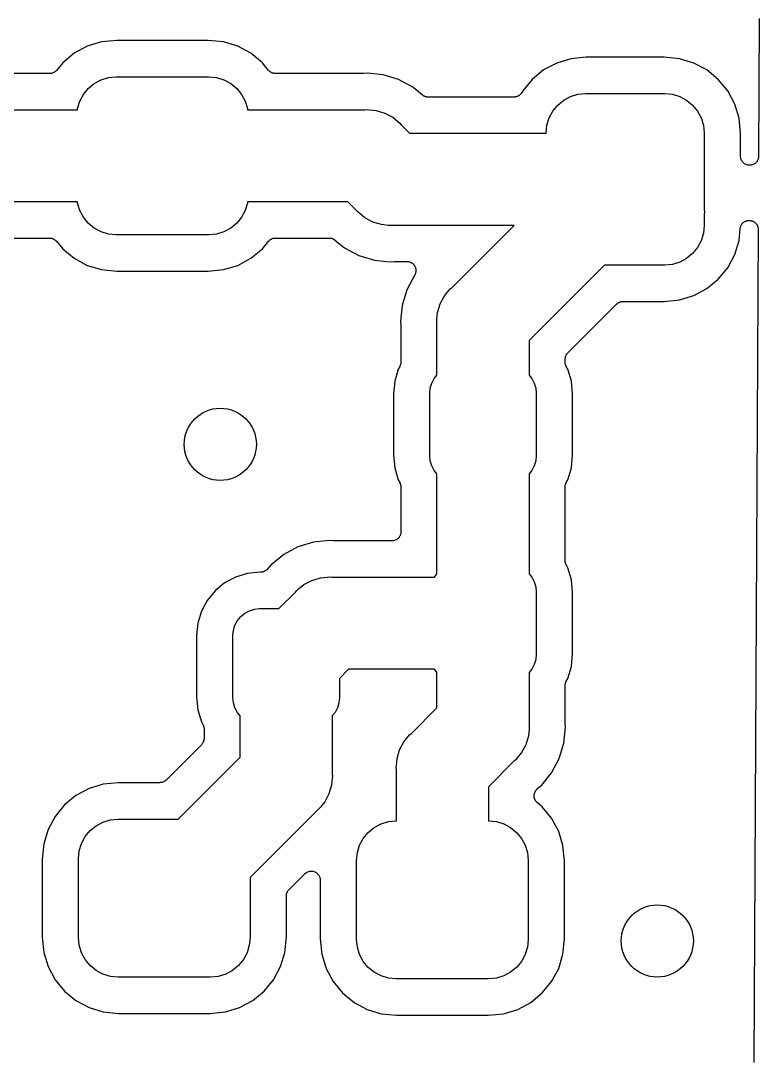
# Model space of a CAD drawing. Extents: x 5.16 to 6.06, y -3.88 to -2.24.
# Drawn here: x 5.3444 to 5.5054, y -2.9519 to -2.7259 of the extents above; entities that cross this region are included whole.
import ezdxf

# ---------------------------------------------------------------- set-up
doc = ezdxf.new("R2010")
doc.units = 0
doc.header["$MEASUREMENT"] = 0
doc.layers.add('BLACK', color=7, linetype='CONTINUOUS')

msp = doc.modelspace()

# ---------------------------------------------------------------- linework, layer by layer
at = {"layer": 'BLACK', "linetype": 'CONTINUOUS'}
for p, q in [((5.50545, -2.72538), (5.5053, -2.75544)), ((5.35892, -2.73146), (5.35606, -2.73299)), ((5.36202, -2.73052), (5.35892, -2.73146)), ((5.36534, -2.7302), (5.36202, -2.73052)), ((5.38532, -2.7302), (5.36534, -2.7302)), ((5.38864, -2.73052), (5.38532, -2.7302)), ((5.39174, -2.73146), (5.38864, -2.73052)), ((5.3946, -2.73299), (5.39174, -2.73146)), ((5.35606, -2.73299), (5.35356, -2.73505)), ((5.3971, -2.73505), (5.3946, -2.73299)), ((5.4677, -2.73384), (5.46438, -2.73417)), ((5.48473, -2.73384), (5.4677, -2.73384)), ((5.48805, -2.73417), (5.48473, -2.73384)), ((5.35356, -2.73505), (5.35219, -2.73671)), ((5.39847, -2.73671), (5.3971, -2.73505)), ((5.46128, -2.73511), (5.45842, -2.73663)), ((5.46438, -2.73417), (5.46128, -2.73511)), ((5.49115, -2.73511), (5.48805, -2.73417)), ((5.49401, -2.73663), (5.49115, -2.73511)), ((5.35067, -2.73743), (5.32778, -2.73743)), ((5.35076, -2.73742), (5.35067, -2.73743)), ((5.35084, -2.73742), (5.35076, -2.73742)), ((5.35095, -2.7374), (5.35084, -2.73742)), ((5.35105, -2.73739), (5.35095, -2.7374)), ((5.35114, -2.73737), (5.35105, -2.73739)), ((5.35122, -2.73735), (5.35114, -2.73737)), ((5.35132, -2.73731), (5.35122, -2.73735)), ((5.35142, -2.73728), (5.35132, -2.73731)), ((5.3515, -2.73724), (5.35142, -2.73728)), ((5.35158, -2.73721), (5.3515, -2.73724)), ((5.35167, -2.73715), (5.35158, -2.73721)), ((5.35176, -2.7371), (5.35167, -2.73715)), ((5.35183, -2.73705), (5.35176, -2.7371)), ((5.3519, -2.737), (5.35183, -2.73705)), ((5.35198, -2.73692), (5.3519, -2.737)), ((5.35206, -2.73686), (5.35198, -2.73692)), ((5.35211, -2.73679), (5.35206, -2.73686)), ((5.35218, -2.73673), (5.35211, -2.73679)), ((5.35219, -2.73671), (5.35218, -2.73673)), ((5.36195, -2.73877), (5.36356, -2.73828)), ((5.36356, -2.73828), (5.36524, -2.73812)), ((5.36524, -2.73812), (5.38542, -2.73812)), ((5.38542, -2.73812), (5.3871, -2.73828)), ((5.3871, -2.73828), (5.38872, -2.73877)), ((5.39853, -2.73677), (5.39847, -2.73671)), ((5.39858, -2.73684), (5.39853, -2.73677)), ((5.39867, -2.73691), (5.39858, -2.73684)), ((5.39874, -2.73698), (5.39867, -2.73691)), ((5.39881, -2.73703), (5.39874, -2.73698)), ((5.39888, -2.73708), (5.39881, -2.73703)), ((5.39897, -2.73714), (5.39888, -2.73708)), ((5.39906, -2.7372), (5.39897, -2.73714)), ((5.39914, -2.73723), (5.39906, -2.7372)), ((5.39922, -2.73727), (5.39914, -2.73723)), ((5.39932, -2.7373), (5.39922, -2.73727)), ((5.39941, -2.73734), (5.39932, -2.7373)), ((5.3995, -2.73736), (5.39941, -2.73734)), ((5.39958, -2.73739), (5.3995, -2.73736)), ((5.39969, -2.7374), (5.39958, -2.73739)), ((5.39979, -2.73742), (5.39969, -2.7374)), ((5.39988, -2.73742), (5.39979, -2.73742)), ((5.39996, -2.73743), (5.39988, -2.73742)), ((5.39999, -2.73743), (5.39996, -2.73743)), ((5.41894, -2.73743), (5.39999, -2.73743)), ((5.41902, -2.73742), (5.41894, -2.73743)), ((5.41911, -2.73742), (5.41902, -2.73742)), ((5.41913, -2.73742), (5.41911, -2.73742)), ((5.41992, -2.73734), (5.41913, -2.73742)), ((5.4207, -2.73742), (5.41992, -2.73734)), ((5.42343, -2.73769), (5.4207, -2.73742)), ((5.4207, -2.73742), (5.4207, -2.73742)), ((5.42681, -2.73871), (5.42343, -2.73769)), ((5.45842, -2.73663), (5.45592, -2.73869)), ((5.49651, -2.73869), (5.49401, -2.73663)), ((5.35808, -2.74195), (5.35915, -2.74064)), ((5.35915, -2.74064), (5.36046, -2.73957)), ((5.36046, -2.73957), (5.36195, -2.73877)), ((5.38872, -2.73877), (5.3902, -2.73957)), ((5.3902, -2.73957), (5.39151, -2.74064)), ((5.39151, -2.74064), (5.39258, -2.74195)), ((5.42992, -2.74038), (5.42681, -2.73871)), ((5.43202, -2.7421), (5.42992, -2.74038)), ((5.45592, -2.73869), (5.45387, -2.74119)), ((5.49857, -2.74119), (5.49651, -2.73869)), ((5.35729, -2.74343), (5.35808, -2.74195)), ((5.39258, -2.74195), (5.39338, -2.74343)), ((5.43209, -2.74215), (5.43202, -2.7421)), ((5.43216, -2.7422), (5.43209, -2.74215)), ((5.43225, -2.74225), (5.43216, -2.7422)), ((5.43234, -2.74231), (5.43225, -2.74225)), ((5.43242, -2.74235), (5.43234, -2.74231)), ((5.43249, -2.74239), (5.43242, -2.74235)), ((5.43259, -2.74242), (5.43249, -2.74239)), ((5.43269, -2.74246), (5.43259, -2.74242)), ((5.43278, -2.74248), (5.43269, -2.74246)), ((5.43286, -2.7425), (5.43278, -2.74248)), ((5.43296, -2.74252), (5.43286, -2.7425)), ((5.43307, -2.74254), (5.43296, -2.74252)), ((5.43316, -2.74254), (5.43307, -2.74254)), ((5.43324, -2.74255), (5.43316, -2.74254)), ((5.43327, -2.74255), (5.43324, -2.74255)), ((5.45196, -2.74255), (5.43327, -2.74255)), ((5.45205, -2.74254), (5.45196, -2.74255)), ((5.45213, -2.74254), (5.45205, -2.74254)), ((5.45224, -2.74252), (5.45213, -2.74254)), ((5.45234, -2.74251), (5.45224, -2.74252)), ((5.45243, -2.74248), (5.45234, -2.74251)), ((5.45251, -2.74247), (5.45243, -2.74248)), ((5.45261, -2.74243), (5.45251, -2.74247)), ((5.45271, -2.7424), (5.45261, -2.74243)), ((5.45279, -2.74236), (5.45271, -2.7424)), ((5.45287, -2.74233), (5.45279, -2.74236)), ((5.45296, -2.74227), (5.45287, -2.74233)), ((5.45305, -2.74222), (5.45296, -2.74227)), ((5.45312, -2.74216), (5.45305, -2.74222)), ((5.45319, -2.74212), (5.45312, -2.74216)), ((5.45327, -2.74204), (5.45319, -2.74212)), ((5.45335, -2.74198), (5.45327, -2.74204)), ((5.4534, -2.74191), (5.45335, -2.74198)), ((5.45347, -2.74185), (5.4534, -2.74191)), ((5.45353, -2.74176), (5.45347, -2.74185)), ((5.45359, -2.74168), (5.45353, -2.74176)), ((5.45363, -2.7416), (5.45359, -2.74168)), ((5.45368, -2.74153), (5.45363, -2.7416)), ((5.4537, -2.74151), (5.45368, -2.74153)), ((5.45387, -2.74119), (5.4537, -2.74151)), ((5.46282, -2.74321), (5.46431, -2.74242)), ((5.46431, -2.74242), (5.46592, -2.74193)), ((5.46592, -2.74193), (5.4676, -2.74176)), ((5.4676, -2.74176), (5.48483, -2.74176)), ((5.48483, -2.74176), (5.48651, -2.74193)), ((5.48651, -2.74193), (5.48812, -2.74242)), ((5.48812, -2.74242), (5.48961, -2.74321)), ((5.5001, -2.74405), (5.49857, -2.74119)), ((5.3273, -2.7453), (5.35677, -2.7453)), ((5.35677, -2.7453), (5.3568, -2.74505)), ((5.3568, -2.74505), (5.35729, -2.74343)), ((5.39338, -2.74343), (5.39387, -2.74505)), ((5.39387, -2.74505), (5.39389, -2.7453)), ((5.39389, -2.7453), (5.41943, -2.7453)), ((5.41943, -2.7453), (5.41992, -2.74525)), ((5.41992, -2.74525), (5.42041, -2.7453)), ((5.42041, -2.7453), (5.42041, -2.7453)), ((5.42041, -2.7453), (5.42189, -2.74545)), ((5.46044, -2.74559), (5.46151, -2.74428)), ((5.46151, -2.74428), (5.46282, -2.74321)), ((5.48961, -2.74321), (5.49092, -2.74428)), ((5.49092, -2.74428), (5.49199, -2.74559)), ((5.50104, -2.74715), (5.5001, -2.74405)), ((5.42189, -2.74545), (5.42378, -2.74602)), ((5.42378, -2.74602), (5.42552, -2.74695)), ((5.42552, -2.74695), (5.42705, -2.74821)), ((5.45916, -2.74869), (5.45965, -2.74708)), ((5.45965, -2.74708), (5.46044, -2.74559)), ((5.49199, -2.74559), (5.49279, -2.74708)), ((5.49279, -2.74708), (5.49328, -2.74869)), ((5.50136, -2.75047), (5.50104, -2.74715)), ((5.42705, -2.74821), (5.42737, -2.74859)), ((5.42737, -2.74859), (5.42919, -2.75042)), ((5.45899, -2.75037), (5.45916, -2.74869)), ((5.49328, -2.74869), (5.49344, -2.75037)), ((5.42919, -2.75042), (5.45899, -2.75042)), ((5.45899, -2.75042), (5.45899, -2.75037)), ((5.49344, -2.75037), (5.49344, -2.76715)), ((5.50136, -2.75543), (5.50136, -2.75047)), ((5.50138, -2.75562), (5.50136, -2.75543)), ((5.5014, -2.75581), (5.50138, -2.75562)), ((5.5014, -2.75582), (5.5014, -2.75581)), ((5.5014, -2.75581), (5.5014, -2.75581)), ((5.50145, -2.756), (5.5014, -2.75582)), ((5.50151, -2.75617), (5.50145, -2.756)), ((5.50151, -2.75618), (5.50151, -2.75617)), ((5.5016, -2.75635), (5.50151, -2.75618)), ((5.50151, -2.75618), (5.50151, -2.75618)), ((5.50169, -2.75651), (5.5016, -2.75635)), ((5.50169, -2.75652), (5.50169, -2.75651)), ((5.50181, -2.75667), (5.50169, -2.75652)), ((5.50169, -2.75652), (5.50169, -2.75652)), ((5.50193, -2.75681), (5.50181, -2.75667)), ((5.50495, -2.75655), (5.50483, -2.7567)), ((5.50496, -2.75655), (5.50495, -2.75655)), ((5.50495, -2.75655), (5.50495, -2.75655)), ((5.50505, -2.75638), (5.50496, -2.75655)), ((5.50514, -2.75622), (5.50505, -2.75638)), ((5.5052, -2.75603), (5.50514, -2.75621)), ((5.50514, -2.75621), (5.50514, -2.75621)), ((5.50514, -2.75621), (5.50514, -2.75622)), ((5.50525, -2.75585), (5.5052, -2.75603)), ((5.50526, -2.75585), (5.50525, -2.75585)), ((5.50528, -2.75566), (5.50526, -2.75584)), ((5.50526, -2.75584), (5.50526, -2.75585)), ((5.5053, -2.75547), (5.50528, -2.75566)), ((5.5053, -2.75544), (5.5053, -2.75545)), ((5.5053, -2.75545), (5.5053, -2.75546)), ((5.5053, -2.75546), (5.5053, -2.75546)), ((5.5053, -2.75546), (5.5053, -2.75547)), ((5.50193, -2.75682), (5.50193, -2.75681)), ((5.50208, -2.75694), (5.50193, -2.75682)), ((5.50193, -2.75682), (5.50193, -2.75682)), ((5.50222, -2.75706), (5.50208, -2.75694)), ((5.50223, -2.75706), (5.50222, -2.75706)), ((5.50223, -2.75707), (5.50223, -2.75706)), ((5.5024, -2.75716), (5.50223, -2.75707)), ((5.50256, -2.75724), (5.5024, -2.75716)), ((5.50256, -2.75725), (5.50256, -2.75724)), ((5.50257, -2.75725), (5.50256, -2.75725)), ((5.50274, -2.7573), (5.50257, -2.75725)), ((5.50293, -2.75736), (5.50274, -2.7573)), ((5.50294, -2.75736), (5.50293, -2.75736)), ((5.50293, -2.75736), (5.50293, -2.75736)), ((5.50312, -2.75738), (5.50294, -2.75736)), ((5.50331, -2.7574), (5.50312, -2.75738)), ((5.50332, -2.7574), (5.50331, -2.7574)), ((5.50331, -2.7574), (5.50331, -2.7574)), ((5.5035, -2.75739), (5.50332, -2.7574)), ((5.50369, -2.75737), (5.5035, -2.75739)), ((5.5037, -2.75737), (5.50369, -2.75737)), ((5.50388, -2.75732), (5.5037, -2.75737)), ((5.5037, -2.75737), (5.5037, -2.75737)), ((5.50406, -2.75726), (5.50388, -2.75732)), ((5.50407, -2.75726), (5.50406, -2.75726)), ((5.50406, -2.75726), (5.50406, -2.75726)), ((5.50423, -2.75717), (5.50407, -2.75726)), ((5.5044, -2.75709), (5.50423, -2.75717)), ((5.50441, -2.75708), (5.5044, -2.75708)), ((5.5044, -2.75708), (5.5044, -2.75709)), ((5.50455, -2.75696), (5.50441, -2.75708)), ((5.5047, -2.75685), (5.50455, -2.75696)), ((5.50471, -2.75684), (5.5047, -2.75684)), ((5.5047, -2.75684), (5.5047, -2.75685)), ((5.50483, -2.7567), (5.50471, -2.75684)), ((5.35677, -2.76538), (5.33097, -2.76538)), ((5.3568, -2.76563), (5.35677, -2.76538)), ((5.35729, -2.76725), (5.3568, -2.76563)), ((5.39387, -2.76563), (5.39338, -2.76725)), ((5.39389, -2.76538), (5.39387, -2.76563)), ((5.41576, -2.76538), (5.39389, -2.76538)), ((5.41759, -2.76721), (5.41576, -2.76538)), ((5.35808, -2.76874), (5.35729, -2.76725)), ((5.39338, -2.76725), (5.39258, -2.76874)), ((5.4179, -2.76759), (5.41759, -2.76721)), ((5.41943, -2.76885), (5.4179, -2.76759)), ((5.49344, -2.76715), (5.49349, -2.76765)), ((5.49349, -2.76765), (5.49344, -2.76814)), ((5.35915, -2.77004), (5.35808, -2.76874)), ((5.36046, -2.77112), (5.35915, -2.77004)), ((5.39151, -2.77004), (5.3902, -2.77112)), ((5.39258, -2.76874), (5.39151, -2.77004)), ((5.42118, -2.76978), (5.41943, -2.76885)), ((5.42307, -2.77035), (5.42118, -2.76978)), ((5.49344, -2.76814), (5.49344, -2.77055)), ((5.50163, -2.77026), (5.50169, -2.77019)), ((5.50169, -2.77019), (5.50174, -2.77012)), ((5.50174, -2.77012), (5.50181, -2.77005)), ((5.50181, -2.77005), (5.50188, -2.76997)), ((5.50188, -2.76997), (5.50195, -2.76991)), ((5.50195, -2.76991), (5.50202, -2.76985)), ((5.50202, -2.76985), (5.5021, -2.76979)), ((5.5021, -2.76979), (5.50218, -2.76973)), ((5.50218, -2.76973), (5.50226, -2.76969)), ((5.50226, -2.76969), (5.50234, -2.76964)), ((5.50234, -2.76964), (5.50243, -2.7696)), ((5.50243, -2.7696), (5.50252, -2.76956)), ((5.50252, -2.76956), (5.50261, -2.76953)), ((5.50261, -2.76953), (5.50269, -2.7695)), ((5.50269, -2.7695), (5.50279, -2.76948)), ((5.50279, -2.76948), (5.50289, -2.76945)), ((5.50289, -2.76945), (5.50298, -2.76944)), ((5.50298, -2.76944), (5.50307, -2.76942)), ((5.50307, -2.76942), (5.50317, -2.76942)), ((5.50317, -2.76942), (5.50327, -2.76942)), ((5.50327, -2.76942), (5.50336, -2.76943)), ((5.50336, -2.76943), (5.50346, -2.76943)), ((5.50346, -2.76943), (5.50355, -2.76945)), ((5.50355, -2.76945), (5.50366, -2.76946)), ((5.50366, -2.76946), (5.50374, -2.76949)), ((5.50374, -2.76949), (5.50383, -2.7695)), ((5.50383, -2.7695), (5.50393, -2.76954)), ((5.50393, -2.76954), (5.50402, -2.76957)), ((5.50402, -2.76957), (5.5041, -2.76962)), ((5.5041, -2.76962), (5.50419, -2.76965)), ((5.50419, -2.76965), (5.50427, -2.76971)), ((5.50427, -2.76971), (5.50436, -2.76976)), ((5.50436, -2.76976), (5.50443, -2.76982)), ((5.50443, -2.76982), (5.5045, -2.76987)), ((5.5045, -2.76987), (5.50458, -2.76994)), ((5.50458, -2.76994), (5.50465, -2.77)), ((5.50465, -2.77), (5.50471, -2.77008)), ((5.50471, -2.77008), (5.50478, -2.77014)), ((5.50478, -2.77014), (5.50483, -2.77022)), ((5.50483, -2.77022), (5.50489, -2.7703)), ((5.36195, -2.77191), (5.36046, -2.77112)), ((5.36356, -2.7724), (5.36195, -2.77191)), ((5.36524, -2.77257), (5.36356, -2.7724)), ((5.3871, -2.7724), (5.38542, -2.77257)), ((5.38872, -2.77191), (5.3871, -2.7724)), ((5.3902, -2.77112), (5.38872, -2.77191)), ((5.42454, -2.7705), (5.42307, -2.77035)), ((5.42504, -2.77055), (5.42454, -2.7705)), ((5.42454, -2.7705), (5.42454, -2.7705)), ((5.42553, -2.7705), (5.42504, -2.77055)), ((5.45198, -2.7705), (5.42553, -2.7705)), ((5.43846, -2.78402), (5.45198, -2.7705)), ((5.49328, -2.77223), (5.49279, -2.77384)), ((5.49344, -2.77055), (5.49328, -2.77223)), ((5.50104, -2.77377), (5.50129, -2.77119)), ((5.50129, -2.77116), (5.50131, -2.77107)), ((5.50129, -2.77119), (5.50129, -2.77116)), ((5.50131, -2.77107), (5.50133, -2.77096)), ((5.50133, -2.77096), (5.50135, -2.77088)), ((5.50135, -2.77088), (5.50137, -2.77079)), ((5.50137, -2.77079), (5.50141, -2.7707)), ((5.50141, -2.7707), (5.50144, -2.7706)), ((5.50144, -2.7706), (5.50149, -2.77052)), ((5.50149, -2.77052), (5.50152, -2.77043)), ((5.50152, -2.77043), (5.50158, -2.77035)), ((5.50158, -2.77035), (5.50163, -2.77026)), ((5.50522, -2.77139), (5.50428, -2.95297)), ((5.50489, -2.7703), (5.50494, -2.77038)), ((5.50494, -2.77038), (5.50499, -2.77046)), ((5.50499, -2.77046), (5.50503, -2.77055)), ((5.50503, -2.77055), (5.50507, -2.77064)), ((5.50507, -2.77064), (5.5051, -2.77073)), ((5.5051, -2.77073), (5.50513, -2.77082)), ((5.50513, -2.77082), (5.50515, -2.77091)), ((5.50515, -2.77091), (5.50518, -2.77101)), ((5.50518, -2.77101), (5.50519, -2.7711)), ((5.50519, -2.7711), (5.50521, -2.77119)), ((5.50521, -2.77119), (5.50521, -2.77129)), ((5.50521, -2.77129), (5.50522, -2.77139)), ((5.33504, -2.77326), (5.35067, -2.77326)), ((5.35067, -2.77326), (5.3507, -2.77326)), ((5.3507, -2.77326), (5.35078, -2.77327)), ((5.35078, -2.77327), (5.35087, -2.77327)), ((5.35087, -2.77327), (5.35098, -2.77329)), ((5.35098, -2.77329), (5.35108, -2.7733)), ((5.35108, -2.7733), (5.35116, -2.77333)), ((5.35116, -2.77333), (5.35125, -2.77334)), ((5.35125, -2.77334), (5.35135, -2.77338)), ((5.35135, -2.77338), (5.35145, -2.77342)), ((5.35145, -2.77342), (5.35152, -2.77346)), ((5.35152, -2.77346), (5.3516, -2.77349)), ((5.3516, -2.77349), (5.35169, -2.77355)), ((5.35169, -2.77355), (5.35178, -2.7736)), ((5.35178, -2.7736), (5.35185, -2.77366)), ((5.35185, -2.77366), (5.35192, -2.7737)), ((5.35192, -2.7737), (5.352, -2.77378)), ((5.352, -2.77378), (5.35208, -2.77385)), ((5.35208, -2.77385), (5.35213, -2.77391)), ((5.35213, -2.77391), (5.35219, -2.77398)), ((5.35219, -2.77398), (5.35356, -2.77564)), ((5.38542, -2.77257), (5.36524, -2.77257)), ((5.3971, -2.77564), (5.39847, -2.77398)), ((5.39847, -2.77398), (5.39849, -2.77395)), ((5.39849, -2.77395), (5.39855, -2.77389)), ((5.39855, -2.77389), (5.3986, -2.77383)), ((5.3986, -2.77383), (5.39869, -2.77376)), ((5.39869, -2.77376), (5.39876, -2.77369)), ((5.39876, -2.77369), (5.39883, -2.77364)), ((5.39883, -2.77364), (5.3989, -2.77358)), ((5.3989, -2.77358), (5.399, -2.77353)), ((5.399, -2.77353), (5.39908, -2.77348)), ((5.39908, -2.77348), (5.39916, -2.77344)), ((5.39916, -2.77344), (5.39924, -2.7734)), ((5.39924, -2.7734), (5.39934, -2.77337)), ((5.39934, -2.77337), (5.39944, -2.77333)), ((5.39944, -2.77333), (5.39953, -2.77332)), ((5.39953, -2.77332), (5.39961, -2.77329)), ((5.39961, -2.77329), (5.39971, -2.77328)), ((5.39971, -2.77328), (5.39982, -2.77326)), ((5.39982, -2.77326), (5.39991, -2.77326)), ((5.39991, -2.77326), (5.39999, -2.77326)), ((5.39999, -2.77326), (5.41169, -2.77326)), ((5.41169, -2.77326), (5.41171, -2.77326)), ((5.41171, -2.77326), (5.4118, -2.77327)), ((5.4118, -2.77327), (5.41188, -2.77327)), ((5.41188, -2.77327), (5.41199, -2.77329)), ((5.41199, -2.77329), (5.41209, -2.7733)), ((5.41209, -2.7733), (5.41218, -2.77332)), ((5.41218, -2.77332), (5.41226, -2.77334)), ((5.41226, -2.77334), (5.41236, -2.77338)), ((5.41236, -2.77338), (5.41246, -2.77342)), ((5.41246, -2.77342), (5.41254, -2.77346)), ((5.41254, -2.77346), (5.41262, -2.77349)), ((5.41262, -2.77349), (5.4127, -2.77355)), ((5.4127, -2.77355), (5.4128, -2.7736)), ((5.4128, -2.7736), (5.41286, -2.77366)), ((5.41286, -2.77366), (5.41293, -2.7737)), ((5.41293, -2.7737), (5.41504, -2.77543)), ((5.49279, -2.77384), (5.49199, -2.77533)), ((5.5001, -2.77687), (5.50104, -2.77377)), ((5.35356, -2.77564), (5.35606, -2.77769)), ((5.3946, -2.77769), (5.3971, -2.77564)), ((5.41504, -2.77543), (5.41815, -2.77709)), ((5.49092, -2.77664), (5.48961, -2.77771)), ((5.49199, -2.77533), (5.49092, -2.77664)), ((5.49857, -2.77973), (5.5001, -2.77687)), ((5.35606, -2.77769), (5.35892, -2.77922)), ((5.35892, -2.77922), (5.36202, -2.78016)), ((5.38864, -2.78016), (5.39174, -2.77922)), ((5.39174, -2.77922), (5.3946, -2.77769)), ((5.41815, -2.77709), (5.42152, -2.77811)), ((5.42152, -2.77811), (5.42425, -2.77838)), ((5.42425, -2.77838), (5.42425, -2.77838)), ((5.42425, -2.77838), (5.42504, -2.77846)), ((5.42504, -2.77846), (5.42582, -2.77838)), ((5.42582, -2.77838), (5.42585, -2.77838)), ((5.42585, -2.77838), (5.42593, -2.77838)), ((5.42593, -2.77838), (5.42601, -2.77837)), ((5.42601, -2.77837), (5.42862, -2.77837)), ((5.42862, -2.77837), (5.42865, -2.77837)), ((5.42865, -2.77837), (5.42874, -2.77838)), ((5.42874, -2.77838), (5.42883, -2.77839)), ((5.42883, -2.77839), (5.42893, -2.77841)), ((5.42893, -2.77841), (5.42903, -2.77842)), ((5.42903, -2.77842), (5.42912, -2.77845)), ((5.42912, -2.77845), (5.42921, -2.77846)), ((5.42921, -2.77846), (5.4293, -2.7785)), ((5.4293, -2.7785), (5.4294, -2.77853)), ((5.4294, -2.77853), (5.42948, -2.77858)), ((5.42948, -2.77858), (5.42956, -2.77861)), ((5.42956, -2.77861), (5.42964, -2.77867)), ((5.42964, -2.77867), (5.42973, -2.77872)), ((5.42973, -2.77872), (5.4298, -2.77878)), ((5.4298, -2.77878), (5.42988, -2.77883)), ((5.42988, -2.77883), (5.42995, -2.7789)), ((5.42995, -2.7789), (5.43003, -2.77897)), ((5.43003, -2.77897), (5.43008, -2.77904)), ((5.43008, -2.77904), (5.43015, -2.7791)), ((5.43015, -2.7791), (5.43021, -2.77919)), ((5.43021, -2.77919), (5.43027, -2.77926)), ((5.43027, -2.77926), (5.43031, -2.77935)), ((5.47171, -2.77916), (5.45525, -2.79562)), ((5.48483, -2.77916), (5.47171, -2.77916)), ((5.48651, -2.779), (5.48483, -2.77916)), ((5.48812, -2.77851), (5.48651, -2.779)), ((5.48961, -2.77771), (5.48812, -2.77851)), ((5.36202, -2.78016), (5.36534, -2.78049)), ((5.36534, -2.78049), (5.38532, -2.78049)), ((5.38532, -2.78049), (5.38864, -2.78016)), ((5.43032, -2.78132), (5.42858, -2.78458)), ((5.43031, -2.77935), (5.43036, -2.77942)), ((5.43036, -2.78127), (5.43032, -2.78132)), ((5.43036, -2.77942), (5.4304, -2.77952)), ((5.43039, -2.78119), (5.43036, -2.78127)), ((5.43044, -2.78111), (5.43039, -2.78119)), ((5.4304, -2.77952), (5.43045, -2.77961)), ((5.43046, -2.78101), (5.43044, -2.78111)), ((5.43045, -2.77961), (5.43047, -2.77969)), ((5.4305, -2.78092), (5.43046, -2.78101)), ((5.43047, -2.77969), (5.43051, -2.77978)), ((5.43052, -2.78083), (5.4305, -2.78092)), ((5.43051, -2.77978), (5.43053, -2.77988)), ((5.43055, -2.78074), (5.43052, -2.78083)), ((5.43053, -2.77988), (5.43055, -2.77997)), ((5.43055, -2.77997), (5.43056, -2.78007)), ((5.43056, -2.78064), (5.43055, -2.78074)), ((5.43056, -2.78007), (5.43058, -2.78016)), ((5.43058, -2.78054), (5.43056, -2.78064)), ((5.43058, -2.78016), (5.43058, -2.78026)), ((5.43058, -2.78026), (5.43059, -2.78036)), ((5.43059, -2.78036), (5.43058, -2.78045)), ((5.43058, -2.78045), (5.43058, -2.78054)), ((5.49651, -2.78223), (5.49857, -2.77973)), ((5.49401, -2.78429), (5.49651, -2.78223)), ((5.42858, -2.78458), (5.42756, -2.78795)), ((5.43589, -2.7876), (5.43683, -2.78586)), ((5.43683, -2.78586), (5.43808, -2.78433)), ((5.43808, -2.78433), (5.43846, -2.78402)), ((5.48805, -2.78676), (5.49115, -2.78582)), ((5.49115, -2.78582), (5.49401, -2.78429)), ((5.42756, -2.78795), (5.42729, -2.79068)), ((5.43532, -2.7895), (5.43589, -2.7876)), ((5.4637, -2.79831), (5.47435, -2.78766)), ((5.47435, -2.78766), (5.47436, -2.78766)), ((5.47436, -2.78765), (5.47437, -2.78764)), ((5.47436, -2.78766), (5.47436, -2.78765)), ((5.47436, -2.78765), (5.47436, -2.78765)), ((5.47437, -2.78764), (5.47451, -2.78753)), ((5.47451, -2.78753), (5.47465, -2.78741)), ((5.47465, -2.78741), (5.47466, -2.78741)), ((5.47466, -2.78741), (5.47467, -2.7874)), ((5.47467, -2.7874), (5.47483, -2.78732)), ((5.47483, -2.78732), (5.47499, -2.78723)), ((5.47499, -2.78723), (5.475, -2.78723)), ((5.475, -2.78723), (5.47501, -2.78722)), ((5.47501, -2.78722), (5.47519, -2.78717)), ((5.47519, -2.78717), (5.47536, -2.78712)), ((5.47536, -2.78712), (5.47537, -2.78712)), ((5.47537, -2.78712), (5.47538, -2.78712)), ((5.47538, -2.78712), (5.47556, -2.7871)), ((5.47556, -2.7871), (5.47574, -2.78708)), ((5.47574, -2.78708), (5.48473, -2.78708)), ((5.48473, -2.78708), (5.48805, -2.78676)), ((5.43517, -2.79097), (5.43532, -2.7895)), ((5.42729, -2.79068), (5.42721, -2.79146)), ((5.42721, -2.79146), (5.42729, -2.79225)), ((5.42729, -2.79068), (5.42729, -2.79068)), ((5.42729, -2.79225), (5.42729, -2.79228)), ((5.42729, -2.79228), (5.42729, -2.79236)), ((5.42729, -2.79236), (5.4273, -2.79244)), ((5.4273, -2.79244), (5.4273, -2.80031)), ((5.43513, -2.79146), (5.43517, -2.79097)), ((5.43517, -2.79196), (5.43513, -2.79146)), ((5.43517, -2.79097), (5.43517, -2.79097)), ((5.43517, -2.80316), (5.43517, -2.79196)), ((5.45525, -2.79562), (5.45525, -2.80316)), ((5.46313, -2.79967), (5.46315, -2.79949)), ((5.46315, -2.79949), (5.46317, -2.79931)), ((5.46317, -2.79929), (5.46322, -2.79912)), ((5.46317, -2.7993), (5.46317, -2.79929)), ((5.46317, -2.79931), (5.46317, -2.7993)), ((5.46322, -2.79912), (5.46328, -2.79894)), ((5.46328, -2.79893), (5.46329, -2.79892)), ((5.46328, -2.79894), (5.46328, -2.79893)), ((5.46329, -2.79892), (5.46337, -2.79877)), ((5.46337, -2.79877), (5.46346, -2.7986)), ((5.46346, -2.7986), (5.46347, -2.7986)), ((5.46347, -2.79859), (5.46359, -2.79845)), ((5.46347, -2.7986), (5.46347, -2.79859)), ((5.46359, -2.79845), (5.4637, -2.79831)), ((5.42673, -2.80186), (5.42595, -2.80444)), ((5.42707, -2.80124), (5.42673, -2.80186)), ((5.4271, -2.80116), (5.42707, -2.80124)), ((5.42714, -2.80108), (5.4271, -2.80116)), ((5.42717, -2.80098), (5.42714, -2.80108)), ((5.42721, -2.80088), (5.42717, -2.80098)), ((5.42723, -2.8008), (5.42721, -2.80088)), ((5.42726, -2.80072), (5.42723, -2.8008)), ((5.42727, -2.80061), (5.42726, -2.80072)), ((5.42729, -2.8005), (5.42727, -2.80061)), ((5.4273, -2.80033), (5.42729, -2.80042)), ((5.42729, -2.80042), (5.42729, -2.8005)), ((5.4273, -2.80031), (5.4273, -2.80033)), ((5.46313, -2.79969), (5.46313, -2.79967)), ((5.46313, -2.7997), (5.46313, -2.79969)), ((5.46313, -2.79969), (5.46313, -2.79969)), ((5.46313, -2.79969), (5.46313, -2.79969)), ((5.46313, -2.80031), (5.46313, -2.7997)), ((5.46313, -2.80039), (5.46313, -2.80031)), ((5.46313, -2.80048), (5.46313, -2.80039)), ((5.46315, -2.80058), (5.46313, -2.80048)), ((5.46316, -2.80069), (5.46315, -2.80058)), ((5.46319, -2.80077), (5.46316, -2.80069)), ((5.4632, -2.80085), (5.46319, -2.80077)), ((5.46324, -2.80095), (5.4632, -2.80085)), ((5.46327, -2.80106), (5.46324, -2.80095)), ((5.46331, -2.80113), (5.46327, -2.80106)), ((5.46335, -2.80121), (5.46331, -2.80113)), ((5.46336, -2.80124), (5.46335, -2.80121)), ((5.46369, -2.80186), (5.46336, -2.80124)), ((5.46448, -2.80444), (5.46369, -2.80186)), ((5.43404, -2.80489), (5.43458, -2.80389)), ((5.43458, -2.80389), (5.43517, -2.80316)), ((5.45525, -2.80316), (5.45585, -2.80389)), ((5.45585, -2.80389), (5.45639, -2.80489)), ((5.42595, -2.80444), (5.42568, -2.80721)), ((5.4336, -2.80711), (5.43371, -2.80598)), ((5.43371, -2.80598), (5.43404, -2.80489)), ((5.45639, -2.80489), (5.45672, -2.80598)), ((5.45672, -2.80598), (5.45683, -2.80711)), ((5.46475, -2.80721), (5.46448, -2.80444)), ((5.42568, -2.80721), (5.42568, -2.8206)), ((5.4336, -2.8207), (5.4336, -2.80711)), ((5.45683, -2.80711), (5.45683, -2.8207)), ((5.46475, -2.8206), (5.46475, -2.80721)), ((5.42568, -2.8206), (5.42595, -2.82337)), ((5.43371, -2.82183), (5.4336, -2.8207)), ((5.43404, -2.82292), (5.43371, -2.82183)), ((5.45672, -2.82183), (5.45639, -2.82292)), ((5.45683, -2.8207), (5.45672, -2.82183)), ((5.46448, -2.82337), (5.46475, -2.8206)), ((5.42595, -2.82337), (5.42673, -2.82595)), ((5.43458, -2.82392), (5.43404, -2.82292)), ((5.43517, -2.82465), (5.43458, -2.82392)), ((5.45585, -2.82392), (5.45525, -2.82465)), ((5.45639, -2.82292), (5.45585, -2.82392)), ((5.46369, -2.82595), (5.46448, -2.82337)), ((5.42673, -2.82595), (5.42707, -2.82658)), ((5.42707, -2.82658), (5.42708, -2.8266)), ((5.42708, -2.8266), (5.42711, -2.82668)), ((5.42711, -2.82668), (5.42715, -2.82675)), ((5.43517, -2.84647), (5.43517, -2.82465)), ((5.45525, -2.82465), (5.45525, -2.84647)), ((5.46325, -2.82683), (5.46329, -2.82673)), ((5.46329, -2.82673), (5.46333, -2.82665)), ((5.46333, -2.82665), (5.46336, -2.82658)), ((5.46336, -2.82658), (5.46369, -2.82595)), ((5.42715, -2.82675), (5.42718, -2.82686)), ((5.42718, -2.82686), (5.42722, -2.82696)), ((5.42722, -2.82696), (5.42724, -2.82704)), ((5.42724, -2.82704), (5.42726, -2.82712)), ((5.42726, -2.82712), (5.42727, -2.82723)), ((5.42727, -2.82723), (5.42729, -2.82733)), ((5.42729, -2.82733), (5.42729, -2.82742)), ((5.42729, -2.82742), (5.4273, -2.8275)), ((5.4273, -2.8275), (5.4273, -2.83733)), ((5.46313, -2.82748), (5.46314, -2.82739)), ((5.46313, -2.8275), (5.46313, -2.82748)), ((5.46313, -2.84361), (5.46313, -2.8275)), ((5.46314, -2.82731), (5.46316, -2.8272)), ((5.46314, -2.82739), (5.46314, -2.82731)), ((5.46316, -2.8272), (5.46317, -2.82709)), ((5.46317, -2.82709), (5.46319, -2.82701)), ((5.46319, -2.82701), (5.46321, -2.82693)), ((5.46321, -2.82693), (5.46325, -2.82683)), ((5.4272, -2.83791), (5.42715, -2.83809)), ((5.42726, -2.83774), (5.4272, -2.83791)), ((5.42728, -2.83754), (5.42726, -2.83773)), ((5.42726, -2.83773), (5.42726, -2.83773)), ((5.42726, -2.83773), (5.42726, -2.83774)), ((5.4273, -2.83736), (5.42728, -2.83754)), ((5.4273, -2.83733), (5.4273, -2.83734)), ((5.4273, -2.83734), (5.4273, -2.83734)), ((5.4273, -2.83734), (5.4273, -2.83735)), ((5.4273, -2.83735), (5.4273, -2.83736)), ((5.40824, -2.83956), (5.40486, -2.84058)), ((5.41096, -2.83929), (5.40824, -2.83956)), ((5.41097, -2.83929), (5.41096, -2.83929)), ((5.41175, -2.83921), (5.41097, -2.83929)), ((5.41253, -2.83929), (5.41175, -2.83921)), ((5.41261, -2.83929), (5.41253, -2.83929)), ((5.4127, -2.8393), (5.41261, -2.83929)), ((5.41272, -2.8393), (5.4127, -2.8393)), ((5.42533, -2.8393), (5.41272, -2.8393)), ((5.42552, -2.83928), (5.42533, -2.8393)), ((5.4257, -2.83926), (5.42552, -2.83928)), ((5.42571, -2.83926), (5.4257, -2.83926)), ((5.42589, -2.83921), (5.42571, -2.83926)), ((5.42571, -2.83926), (5.42571, -2.83926)), ((5.42607, -2.83916), (5.42589, -2.83921)), ((5.42608, -2.83915), (5.42607, -2.83915)), ((5.42607, -2.83915), (5.42607, -2.83916)), ((5.42625, -2.83906), (5.42608, -2.83915)), ((5.42641, -2.83898), (5.42625, -2.83906)), ((5.42642, -2.83897), (5.42641, -2.83897)), ((5.42641, -2.83897), (5.42641, -2.83898)), ((5.42657, -2.83885), (5.42642, -2.83897)), ((5.42671, -2.83874), (5.42657, -2.83885)), ((5.42672, -2.83873), (5.42671, -2.83873)), ((5.42671, -2.83873), (5.42671, -2.83874)), ((5.42684, -2.83858), (5.42672, -2.83873)), ((5.42696, -2.83844), (5.42684, -2.83858)), ((5.42705, -2.83827), (5.42696, -2.83843)), ((5.42696, -2.83843), (5.42696, -2.83844)), ((5.42696, -2.83844), (5.42696, -2.83844)), ((5.42714, -2.83811), (5.42705, -2.83827)), ((5.42715, -2.83809), (5.42714, -2.8381)), ((5.42714, -2.8381), (5.42714, -2.83811)), ((5.40175, -2.84225), (5.39902, -2.84448)), ((5.40486, -2.84058), (5.40175, -2.84225)), ((5.39902, -2.84448), (5.39852, -2.84509)), ((5.46313, -2.8437), (5.46313, -2.84361)), ((5.46313, -2.84378), (5.46313, -2.8437)), ((5.46315, -2.84389), (5.46313, -2.84378)), ((5.46316, -2.844), (5.46315, -2.84389)), ((5.46319, -2.84408), (5.46316, -2.844)), ((5.4632, -2.84416), (5.46319, -2.84408)), ((5.46324, -2.84426), (5.4632, -2.84416)), ((5.46327, -2.84436), (5.46324, -2.84426)), ((5.46331, -2.84444), (5.46327, -2.84436)), ((5.46335, -2.84452), (5.46331, -2.84444)), ((5.46336, -2.84454), (5.46335, -2.84452)), ((5.46369, -2.84517), (5.46336, -2.84454)), ((5.39382, -2.84641), (5.39124, -2.8472)), ((5.39659, -2.84614), (5.39382, -2.84641)), ((5.39667, -2.84614), (5.39659, -2.84614)), ((5.39685, -2.84612), (5.39667, -2.84614)), ((5.39703, -2.84611), (5.39685, -2.84612)), ((5.39704, -2.8461), (5.39703, -2.84611)), ((5.39705, -2.8461), (5.39704, -2.8461)), ((5.39723, -2.84605), (5.39705, -2.8461)), ((5.3974, -2.846), (5.39723, -2.84605)), ((5.39741, -2.846), (5.3974, -2.846)), ((5.39742, -2.84599), (5.39741, -2.846)), ((5.39758, -2.84591), (5.39742, -2.84599)), ((5.39774, -2.84582), (5.39758, -2.84591)), ((5.39775, -2.84582), (5.39774, -2.84582)), ((5.39776, -2.84581), (5.39775, -2.84582)), ((5.3979, -2.8457), (5.39776, -2.84581)), ((5.39804, -2.84558), (5.3979, -2.8457)), ((5.39806, -2.84557), (5.39804, -2.84558)), ((5.39839, -2.84524), (5.39806, -2.84556)), ((5.39806, -2.84556), (5.39806, -2.84557)), ((5.39806, -2.84557), (5.39806, -2.84557)), ((5.39806, -2.84557), (5.39806, -2.84557)), ((5.39844, -2.84517), (5.39839, -2.84524)), ((5.3985, -2.84511), (5.39844, -2.84517)), ((5.39852, -2.84509), (5.3985, -2.84511)), ((5.4346, -2.84717), (5.43517, -2.84647)), ((5.45525, -2.84647), (5.45585, -2.8472)), ((5.46448, -2.84774), (5.46369, -2.84517)), ((5.38887, -2.84846), (5.38679, -2.85017)), ((5.39124, -2.8472), (5.38887, -2.84846)), ((5.405, -2.84977), (5.40614, -2.84882)), ((5.40614, -2.84882), (5.40718, -2.84827)), ((5.40718, -2.84827), (5.40789, -2.84789)), ((5.40789, -2.84789), (5.40978, -2.84732)), ((5.40978, -2.84732), (5.41126, -2.84717)), ((5.41126, -2.84717), (5.41175, -2.84712)), ((5.41126, -2.84717), (5.41126, -2.84717)), ((5.41175, -2.84712), (5.41224, -2.84717)), ((5.41224, -2.84717), (5.4346, -2.84717)), ((5.45585, -2.8472), (5.45639, -2.8482)), ((5.45639, -2.8482), (5.45672, -2.84929)), ((5.45672, -2.84929), (5.45683, -2.85042)), ((5.46475, -2.85052), (5.46448, -2.84774)), ((5.38679, -2.85017), (5.38509, -2.85225)), ((5.4007, -2.85406), (5.4043, -2.85046)), ((5.4043, -2.85046), (5.40462, -2.85008)), ((5.40462, -2.85008), (5.405, -2.84977)), ((5.405, -2.84977), (5.405, -2.84977)), ((5.45683, -2.85042), (5.45683, -2.864)), ((5.46475, -2.86391), (5.46475, -2.85052)), ((5.38509, -2.85225), (5.38382, -2.85462)), ((5.38382, -2.85462), (5.38304, -2.85719)), ((5.39166, -2.85664), (5.39239, -2.85576)), ((5.39239, -2.85576), (5.39327, -2.85504)), ((5.39327, -2.85504), (5.39427, -2.85451)), ((5.39427, -2.85451), (5.39536, -2.85417)), ((5.39536, -2.85417), (5.39649, -2.85406)), ((5.39649, -2.85406), (5.4007, -2.85406)), ((5.38304, -2.85719), (5.38276, -2.85997)), ((5.3908, -2.85874), (5.39113, -2.85765)), ((5.39113, -2.85765), (5.39166, -2.85664)), ((5.38276, -2.85997), (5.38276, -2.87336)), ((5.39069, -2.85987), (5.3908, -2.85874)), ((5.39069, -2.87345), (5.39069, -2.85987)), ((5.45672, -2.86514), (5.45639, -2.86623)), ((5.45683, -2.864), (5.45672, -2.86514)), ((5.46448, -2.86668), (5.46475, -2.86391)), ((5.41591, -2.86725), (5.41391, -2.86925)), ((5.4346, -2.86725), (5.41591, -2.86725)), ((5.43517, -2.86796), (5.4346, -2.86725)), ((5.45585, -2.86723), (5.45525, -2.86796)), ((5.45639, -2.86623), (5.45585, -2.86723)), ((5.46369, -2.86925), (5.46448, -2.86668)), ((5.41391, -2.86925), (5.41391, -2.87345)), ((5.43517, -2.87569), (5.43517, -2.86796)), ((5.45525, -2.86796), (5.45525, -2.87936)), ((5.46336, -2.86988), (5.46369, -2.86925)), ((5.46313, -2.87078), (5.46314, -2.8707)), ((5.46313, -2.87081), (5.46313, -2.87078)), ((5.46313, -2.87887), (5.46313, -2.87081)), ((5.46314, -2.87061), (5.46316, -2.87051)), ((5.46314, -2.8707), (5.46314, -2.87061)), ((5.46316, -2.87051), (5.46317, -2.8704)), ((5.46317, -2.8704), (5.46319, -2.87032)), ((5.46319, -2.87032), (5.46321, -2.87024)), ((5.46321, -2.87024), (5.46325, -2.87014)), ((5.46325, -2.87014), (5.46329, -2.87004)), ((5.46329, -2.87004), (5.46333, -2.86996)), ((5.46333, -2.86996), (5.46336, -2.86988)), ((5.38276, -2.87336), (5.38304, -2.87613)), ((5.3908, -2.87459), (5.39069, -2.87345)), ((5.41391, -2.87345), (5.4138, -2.87459)), ((5.38304, -2.87613), (5.38382, -2.8787)), ((5.39113, -2.87568), (5.3908, -2.87459)), ((5.39166, -2.87668), (5.39113, -2.87568)), ((5.41347, -2.87568), (5.41294, -2.87668)), ((5.4138, -2.87459), (5.41347, -2.87568)), ((5.4296, -2.88126), (5.43517, -2.87569)), ((5.38382, -2.8787), (5.38415, -2.87933)), ((5.39226, -2.87741), (5.39166, -2.87668)), ((5.39226, -2.88642), (5.39226, -2.87741)), ((5.41294, -2.87668), (5.41234, -2.87741)), ((5.41234, -2.87741), (5.41234, -2.89009)), ((5.38415, -2.87933), (5.38417, -2.87936)), ((5.38417, -2.87936), (5.3842, -2.87943)), ((5.3842, -2.87943), (5.38424, -2.87951)), ((5.38424, -2.87951), (5.38427, -2.87961)), ((5.38427, -2.87961), (5.38431, -2.87971)), ((5.38431, -2.87971), (5.38432, -2.8798)), ((5.38432, -2.8798), (5.38435, -2.87988)), ((5.38435, -2.87988), (5.38436, -2.87998)), ((5.38436, -2.87998), (5.38438, -2.88009)), ((5.38438, -2.88009), (5.38438, -2.88018)), ((5.38438, -2.88018), (5.38439, -2.88026)), ((5.38439, -2.88026), (5.38439, -2.88234)), ((5.45525, -2.88034), (5.45511, -2.88182)), ((5.45525, -2.87936), (5.4553, -2.87985)), ((5.4553, -2.87985), (5.45525, -2.88034)), ((5.45525, -2.88034), (5.45525, -2.88034)), ((5.46287, -2.88336), (5.46314, -2.88063)), ((5.46313, -2.87896), (5.46313, -2.87887)), ((5.46313, -2.87904), (5.46313, -2.87896)), ((5.46314, -2.87907), (5.46313, -2.87904)), ((5.46321, -2.87985), (5.46314, -2.87907)), ((5.46314, -2.88063), (5.46321, -2.87985)), ((5.46314, -2.88063), (5.46314, -2.88063)), ((5.38423, -2.88312), (5.38414, -2.88328)), ((5.38424, -2.8831), (5.38423, -2.88311)), ((5.38423, -2.88311), (5.38423, -2.88312)), ((5.38429, -2.88293), (5.38424, -2.8831)), ((5.38434, -2.88275), (5.38429, -2.88293)), ((5.38435, -2.88273), (5.38434, -2.88274)), ((5.38434, -2.88274), (5.38434, -2.88275)), ((5.38437, -2.88255), (5.38435, -2.88273)), ((5.38439, -2.88237), (5.38437, -2.88255)), ((5.38439, -2.88234), (5.38439, -2.88235)), ((5.38439, -2.88235), (5.38439, -2.88235)), ((5.38439, -2.88235), (5.38439, -2.88235)), ((5.38439, -2.88235), (5.38439, -2.88237)), ((5.42703, -2.88485), (5.42797, -2.8831)), ((5.42797, -2.8831), (5.42922, -2.88158)), ((5.42922, -2.88158), (5.4296, -2.88126)), ((5.45511, -2.88182), (5.45462, -2.88342)), ((5.38381, -2.88374), (5.37611, -2.89143)), ((5.38393, -2.88359), (5.38381, -2.88374)), ((5.38404, -2.88346), (5.38393, -2.88359)), ((5.38405, -2.88345), (5.38404, -2.88346)), ((5.38414, -2.88328), (5.38405, -2.88344)), ((5.38405, -2.88344), (5.38405, -2.88345)), ((5.42646, -2.88674), (5.42703, -2.88485)), ((5.4536, -2.88545), (5.45266, -2.8866)), ((5.45453, -2.88371), (5.4536, -2.88545)), ((5.45462, -2.88342), (5.45453, -2.88371)), ((5.46184, -2.88674), (5.46287, -2.88336)), ((5.37875, -2.89993), (5.39226, -2.88642)), ((5.42632, -2.88822), (5.42646, -2.88674)), ((5.45196, -2.8873), (5.44639, -2.89287)), ((5.45235, -2.88698), (5.45196, -2.8873)), ((5.45266, -2.8866), (5.45235, -2.88698)), ((5.45266, -2.8866), (5.45266, -2.8866)), ((5.46018, -2.88985), (5.46184, -2.88674)), ((5.42627, -2.88871), (5.42632, -2.88822)), ((5.42632, -2.8892), (5.42627, -2.88871)), ((5.42632, -2.88822), (5.42632, -2.88822)), ((5.42632, -2.90032), (5.42632, -2.8892)), ((5.45794, -2.89258), (5.46018, -2.88985)), ((5.36573, -2.89201), (5.36241, -2.89233)), ((5.37472, -2.89201), (5.36573, -2.89201)), ((5.3749, -2.89199), (5.37472, -2.89201)), ((5.37508, -2.89197), (5.3749, -2.89199)), ((5.37509, -2.89197), (5.37508, -2.89197)), ((5.3751, -2.89197), (5.37509, -2.89197)), ((5.37528, -2.89192), (5.3751, -2.89197)), ((5.37545, -2.89187), (5.37528, -2.89192)), ((5.37546, -2.89186), (5.37545, -2.89187)), ((5.37547, -2.89186), (5.37546, -2.89186)), ((5.37563, -2.89177), (5.37547, -2.89186)), ((5.37579, -2.89169), (5.37563, -2.89177)), ((5.3758, -2.89168), (5.37579, -2.89169)), ((5.37581, -2.89168), (5.3758, -2.89168)), ((5.37595, -2.89156), (5.37581, -2.89168)), ((5.37609, -2.89145), (5.37595, -2.89156)), ((5.37611, -2.89144), (5.37609, -2.89145)), ((5.37611, -2.89143), (5.37611, -2.89144)), ((5.37611, -2.89144), (5.37611, -2.89144)), ((5.37611, -2.89144), (5.37611, -2.89144)), ((5.41234, -2.89107), (5.41219, -2.89255)), ((5.41234, -2.89009), (5.41239, -2.89058)), ((5.41239, -2.89058), (5.41234, -2.89107)), ((5.41234, -2.89107), (5.41234, -2.89107)), ((5.35931, -2.89327), (5.35646, -2.8948)), ((5.36241, -2.89233), (5.35931, -2.89327)), ((5.41162, -2.89444), (5.41132, -2.895)), ((5.41219, -2.89255), (5.41162, -2.89444)), ((5.44639, -2.89287), (5.44639, -2.90032)), ((5.45638, -2.89456), (5.45639, -2.89447)), ((5.45639, -2.89447), (5.45642, -2.89437)), ((5.45642, -2.89437), (5.45644, -2.89427)), ((5.45644, -2.89427), (5.45648, -2.89419)), ((5.45648, -2.89419), (5.4565, -2.8941)), ((5.4565, -2.8941), (5.45655, -2.89401)), ((5.45655, -2.89401), (5.45659, -2.89392)), ((5.45659, -2.89392), (5.45664, -2.89385)), ((5.45664, -2.89385), (5.45668, -2.89377)), ((5.45668, -2.89377), (5.45675, -2.89369)), ((5.45675, -2.89369), (5.45681, -2.8936)), ((5.45681, -2.8936), (5.45687, -2.89354)), ((5.45687, -2.89354), (5.45693, -2.89347)), ((5.45693, -2.89347), (5.45719, -2.89321)), ((5.45719, -2.89321), (5.45721, -2.89319)), ((5.45721, -2.89319), (5.45727, -2.89314)), ((5.45727, -2.89314), (5.45733, -2.89308)), ((5.45733, -2.89308), (5.45794, -2.89258)), ((5.35646, -2.8948), (5.35395, -2.89686)), ((5.41069, -2.89618), (5.40975, -2.89733)), ((5.41132, -2.895), (5.41069, -2.89618)), ((5.45635, -2.89485), (5.45636, -2.89475)), ((5.45636, -2.89494), (5.45635, -2.89485)), ((5.45636, -2.89465), (5.45638, -2.89456)), ((5.45636, -2.89475), (5.45636, -2.89465)), ((5.45636, -2.89503), (5.45636, -2.89494)), ((5.45638, -2.89513), (5.45636, -2.89503)), ((5.45639, -2.89524), (5.45638, -2.89513)), ((5.45641, -2.89532), (5.45639, -2.89524)), ((5.45643, -2.89541), (5.45641, -2.89532)), ((5.45647, -2.89551), (5.45643, -2.89541)), ((5.4565, -2.89561), (5.45647, -2.89551)), ((5.45654, -2.89568), (5.4565, -2.89561)), ((5.45657, -2.89577), (5.45654, -2.89568)), ((5.45663, -2.89585), (5.45657, -2.89577)), ((5.45668, -2.89594), (5.45663, -2.89585)), ((5.45673, -2.89601), (5.45668, -2.89594)), ((5.45678, -2.89609), (5.45673, -2.89601)), ((5.45685, -2.89616), (5.45678, -2.89609)), ((5.45692, -2.89624), (5.45685, -2.89616)), ((5.45699, -2.8963), (5.45692, -2.89624)), ((5.45705, -2.89637), (5.45699, -2.8963)), ((5.45707, -2.89638), (5.45705, -2.89637)), ((5.45813, -2.89725), (5.45707, -2.89638)), ((5.35395, -2.89686), (5.3519, -2.89936)), ((5.40905, -2.89803), (5.39443, -2.91265)), ((5.40943, -2.89771), (5.40905, -2.89803)), ((5.40975, -2.89733), (5.40943, -2.89771)), ((5.40975, -2.89733), (5.40975, -2.89733)), ((5.46018, -2.89975), (5.45813, -2.89725)), ((5.3519, -2.89936), (5.35037, -2.90222)), ((5.36085, -2.90138), (5.36234, -2.90058)), ((5.36234, -2.90058), (5.36396, -2.90009)), ((5.36396, -2.90009), (5.36564, -2.89993)), ((5.36564, -2.89993), (5.37875, -2.89993)), ((5.42148, -2.90177), (5.42297, -2.90098)), ((5.42297, -2.90098), (5.42459, -2.90049)), ((5.42459, -2.90049), (5.42627, -2.90032)), ((5.42627, -2.90032), (5.42632, -2.90032)), ((5.44639, -2.90032), (5.44644, -2.90032)), ((5.44644, -2.90032), (5.44812, -2.90049)), ((5.44812, -2.90049), (5.44974, -2.90098)), ((5.44974, -2.90098), (5.45123, -2.90177)), ((5.46171, -2.90261), (5.46018, -2.89975)), ((5.35037, -2.90222), (5.34943, -2.90532)), ((5.35848, -2.90376), (5.35955, -2.90245)), ((5.35955, -2.90245), (5.36085, -2.90138)), ((5.41911, -2.90415), (5.42018, -2.90285)), ((5.42018, -2.90285), (5.42148, -2.90177)), ((5.45123, -2.90177), (5.45253, -2.90285)), ((5.45253, -2.90285), (5.4536, -2.90415)), ((5.46265, -2.90571), (5.46171, -2.90261)), ((5.34943, -2.90532), (5.3491, -2.90864)), ((5.35719, -2.90686), (5.35768, -2.90525)), ((5.35768, -2.90525), (5.35848, -2.90376)), ((5.41782, -2.90725), (5.41831, -2.90564)), ((5.41831, -2.90564), (5.41911, -2.90415)), ((5.4536, -2.90415), (5.4544, -2.90564)), ((5.4544, -2.90564), (5.45489, -2.90725)), ((5.46298, -2.90903), (5.46265, -2.90571)), ((5.35702, -2.90854), (5.35719, -2.90686)), ((5.41765, -2.90894), (5.41782, -2.90725)), ((5.45489, -2.90725), (5.45506, -2.90894)), ((5.3491, -2.90864), (5.3491, -2.92567)), ((5.35702, -2.92577), (5.35702, -2.90854)), ((5.41765, -2.92616), (5.41765, -2.90894)), ((5.45506, -2.90894), (5.45506, -2.92616)), ((5.46298, -2.92606), (5.46298, -2.90903)), ((5.40292, -2.91529), (5.40637, -2.91184)), ((5.40637, -2.91184), (5.40639, -2.91183)), ((5.40639, -2.91182), (5.40654, -2.9117)), ((5.40639, -2.91183), (5.40639, -2.91182)), ((5.40639, -2.91183), (5.40639, -2.91183)), ((5.40639, -2.91183), (5.40639, -2.91183)), ((5.40654, -2.9117), (5.40669, -2.91158)), ((5.40669, -2.91158), (5.40686, -2.91149)), ((5.40669, -2.91158), (5.40669, -2.91158)), ((5.40669, -2.91158), (5.40669, -2.91158)), ((5.40686, -2.91149), (5.40703, -2.91141)), ((5.40703, -2.9114), (5.40722, -2.91135)), ((5.40703, -2.91141), (5.40703, -2.9114)), ((5.40703, -2.91141), (5.40703, -2.91141)), ((5.40722, -2.91135), (5.40739, -2.9113)), ((5.40739, -2.9113), (5.4074, -2.9113)), ((5.4074, -2.9113), (5.4076, -2.91128)), ((5.4074, -2.9113), (5.4074, -2.9113)), ((5.4076, -2.91128), (5.40778, -2.91126)), ((5.40778, -2.91126), (5.40778, -2.91126)), ((5.40778, -2.91126), (5.40778, -2.91126)), ((5.40778, -2.91126), (5.40797, -2.91128)), ((5.40797, -2.91128), (5.40816, -2.9113)), ((5.40816, -2.9113), (5.40816, -2.9113)), ((5.40816, -2.9113), (5.40817, -2.9113)), ((5.40817, -2.9113), (5.40834, -2.91136)), ((5.40834, -2.91136), (5.40853, -2.91142)), ((5.40853, -2.91142), (5.40853, -2.91142)), ((5.40853, -2.91142), (5.40853, -2.91142)), ((5.40853, -2.91142), (5.4087, -2.91151)), ((5.4087, -2.91151), (5.40886, -2.9116)), ((5.40886, -2.9116), (5.40887, -2.9116)), ((5.40887, -2.9116), (5.40887, -2.9116)), ((5.40887, -2.9116), (5.40901, -2.91172)), ((5.40901, -2.91172), (5.40916, -2.91184)), ((5.40916, -2.91184), (5.40916, -2.91185)), ((5.40916, -2.91185), (5.40917, -2.91185)), ((5.40917, -2.91185), (5.40929, -2.912)), ((5.40929, -2.912), (5.4094, -2.91214)), ((5.4094, -2.91214), (5.40941, -2.91215)), ((5.40941, -2.91215), (5.40941, -2.91215)), ((5.40941, -2.91215), (5.4095, -2.91232)), ((5.4095, -2.91232), (5.40958, -2.91248)), ((5.40958, -2.91248), (5.40958, -2.91248)), ((5.40958, -2.91248), (5.40959, -2.91249)), ((5.40959, -2.91249), (5.40964, -2.91267)), ((5.39443, -2.91265), (5.39443, -2.92577)), ((5.40964, -2.91267), (5.40969, -2.91285)), ((5.40969, -2.91285), (5.4097, -2.91285)), ((5.4097, -2.91285), (5.4097, -2.91286)), ((5.4097, -2.91286), (5.40971, -2.91305)), ((5.40971, -2.91305), (5.40973, -2.91323)), ((5.40973, -2.91323), (5.40973, -2.92606)), ((5.40235, -2.91665), (5.40237, -2.91647)), ((5.40235, -2.91667), (5.40235, -2.91665)), ((5.40235, -2.91668), (5.40235, -2.91667)), ((5.40235, -2.91667), (5.40235, -2.91667)), ((5.40235, -2.91667), (5.40235, -2.91667)), ((5.40235, -2.92567), (5.40235, -2.91668)), ((5.40237, -2.91647), (5.40239, -2.91629)), ((5.40239, -2.91627), (5.40244, -2.9161)), ((5.40239, -2.91628), (5.40239, -2.91627)), ((5.40239, -2.91629), (5.40239, -2.91628)), ((5.40244, -2.9161), (5.4025, -2.91592)), ((5.4025, -2.91591), (5.40251, -2.9159)), ((5.4025, -2.91592), (5.4025, -2.91591)), ((5.40251, -2.9159), (5.40259, -2.91575)), ((5.40259, -2.91575), (5.40268, -2.91558)), ((5.40268, -2.91558), (5.40269, -2.91558)), ((5.40269, -2.91557), (5.40281, -2.91543)), ((5.40269, -2.91558), (5.40269, -2.91557)), ((5.40281, -2.91543), (5.40292, -2.91529)), ((5.3491, -2.92567), (5.34943, -2.92899)), ((5.35719, -2.92745), (5.35702, -2.92577)), ((5.39443, -2.92577), (5.39426, -2.92745)), ((5.40202, -2.92899), (5.40235, -2.92567)), ((5.40973, -2.92606), (5.41006, -2.92938)), ((5.46265, -2.92938), (5.46298, -2.92606)), ((5.35768, -2.92906), (5.35719, -2.92745)), ((5.39426, -2.92745), (5.39377, -2.92906)), ((5.41782, -2.92784), (5.41765, -2.92616)), ((5.41831, -2.92946), (5.41782, -2.92784)), ((5.45489, -2.92784), (5.4544, -2.92946)), ((5.45506, -2.92616), (5.45489, -2.92784)), ((5.34943, -2.92899), (5.35037, -2.93209)), ((5.35848, -2.93055), (5.35768, -2.92906)), ((5.35955, -2.93186), (5.35848, -2.93055)), ((5.39297, -2.93055), (5.3919, -2.93186)), ((5.39377, -2.92906), (5.39297, -2.93055)), ((5.40108, -2.93209), (5.40202, -2.92899)), ((5.41006, -2.92938), (5.411, -2.93248)), ((5.41911, -2.93094), (5.41831, -2.92946)), ((5.4544, -2.92946), (5.4536, -2.93094)), ((5.46171, -2.93248), (5.46265, -2.92938)), ((5.35037, -2.93209), (5.3519, -2.93495)), ((5.36085, -2.93293), (5.35955, -2.93186)), ((5.36234, -2.93372), (5.36085, -2.93293)), ((5.3906, -2.93293), (5.38911, -2.93372)), ((5.3919, -2.93186), (5.3906, -2.93293)), ((5.39955, -2.93495), (5.40108, -2.93209)), ((5.411, -2.93248), (5.41253, -2.93534)), ((5.42018, -2.93225), (5.41911, -2.93094)), ((5.42148, -2.93332), (5.42018, -2.93225)), ((5.45253, -2.93225), (5.45123, -2.93332)), ((5.4536, -2.93094), (5.45253, -2.93225)), ((5.46018, -2.93534), (5.46171, -2.93248)), ((5.3519, -2.93495), (5.35395, -2.93745)), ((5.36396, -2.93421), (5.36234, -2.93372)), ((5.36564, -2.93438), (5.36396, -2.93421)), ((5.38581, -2.93438), (5.36564, -2.93438)), ((5.38749, -2.93421), (5.38581, -2.93438)), ((5.38911, -2.93372), (5.38749, -2.93421)), ((5.3975, -2.93745), (5.39955, -2.93495)), ((5.42297, -2.93412), (5.42148, -2.93332)), ((5.42459, -2.93461), (5.42297, -2.93412)), ((5.42627, -2.93477), (5.42459, -2.93461)), ((5.44644, -2.93477), (5.42627, -2.93477)), ((5.44812, -2.93461), (5.44644, -2.93477)), ((5.44974, -2.93412), (5.44812, -2.93461)), ((5.45123, -2.93332), (5.44974, -2.93412)), ((5.35395, -2.93745), (5.35646, -2.93951)), ((5.39499, -2.93951), (5.3975, -2.93745)), ((5.41253, -2.93534), (5.41458, -2.93784)), ((5.45813, -2.93784), (5.46018, -2.93534)), ((5.35646, -2.93951), (5.35931, -2.94103)), ((5.39214, -2.94103), (5.39499, -2.93951)), ((5.41458, -2.93784), (5.41709, -2.9399)), ((5.45562, -2.9399), (5.45813, -2.93784)), ((5.35931, -2.94103), (5.36241, -2.94197)), ((5.36241, -2.94197), (5.36573, -2.9423)), ((5.38572, -2.9423), (5.38904, -2.94197)), ((5.38904, -2.94197), (5.39214, -2.94103)), ((5.41709, -2.9399), (5.41994, -2.94143)), ((5.41994, -2.94143), (5.42304, -2.94237)), ((5.44967, -2.94237), (5.45277, -2.94143)), ((5.45277, -2.94143), (5.45562, -2.9399)), ((5.36573, -2.9423), (5.38572, -2.9423)), ((5.42304, -2.94237), (5.42636, -2.94269)), ((5.42636, -2.94269), (5.44635, -2.94269)), ((5.44635, -2.94269), (5.44967, -2.94237))]:
    msp.add_line(p, q, dxfattribs=at)
at = {"layer": 'BLACK'}
for centre in [(5.38793, -2.81824), (5.48321, -2.9265)]:
    msp.add_circle(centre, 0.00787, dxfattribs=at)

doc.saveas('drawing.dxf')
